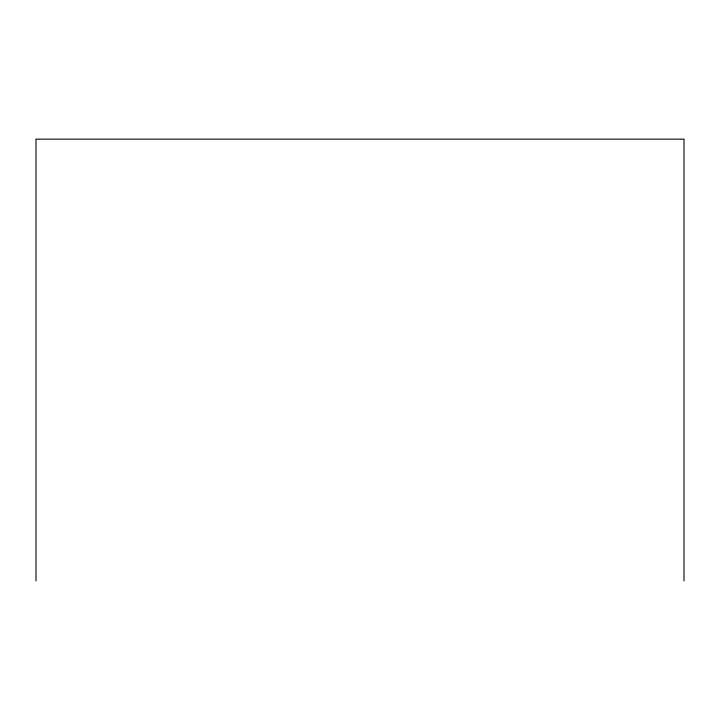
<?xml version="1.0" encoding="UTF-8"?>
<svg xmlns="http://www.w3.org/2000/svg" width="720" height="720" viewBox="0 0 720 720"><rect width="100%" height="100%" fill="white"/><g stroke="black" fill="none" stroke-linecap="round" stroke-linejoin="round"><path stroke-width="1.08" d="M684 580.851L684 139.149L36 139.149L36 580.851"/></g></svg>
